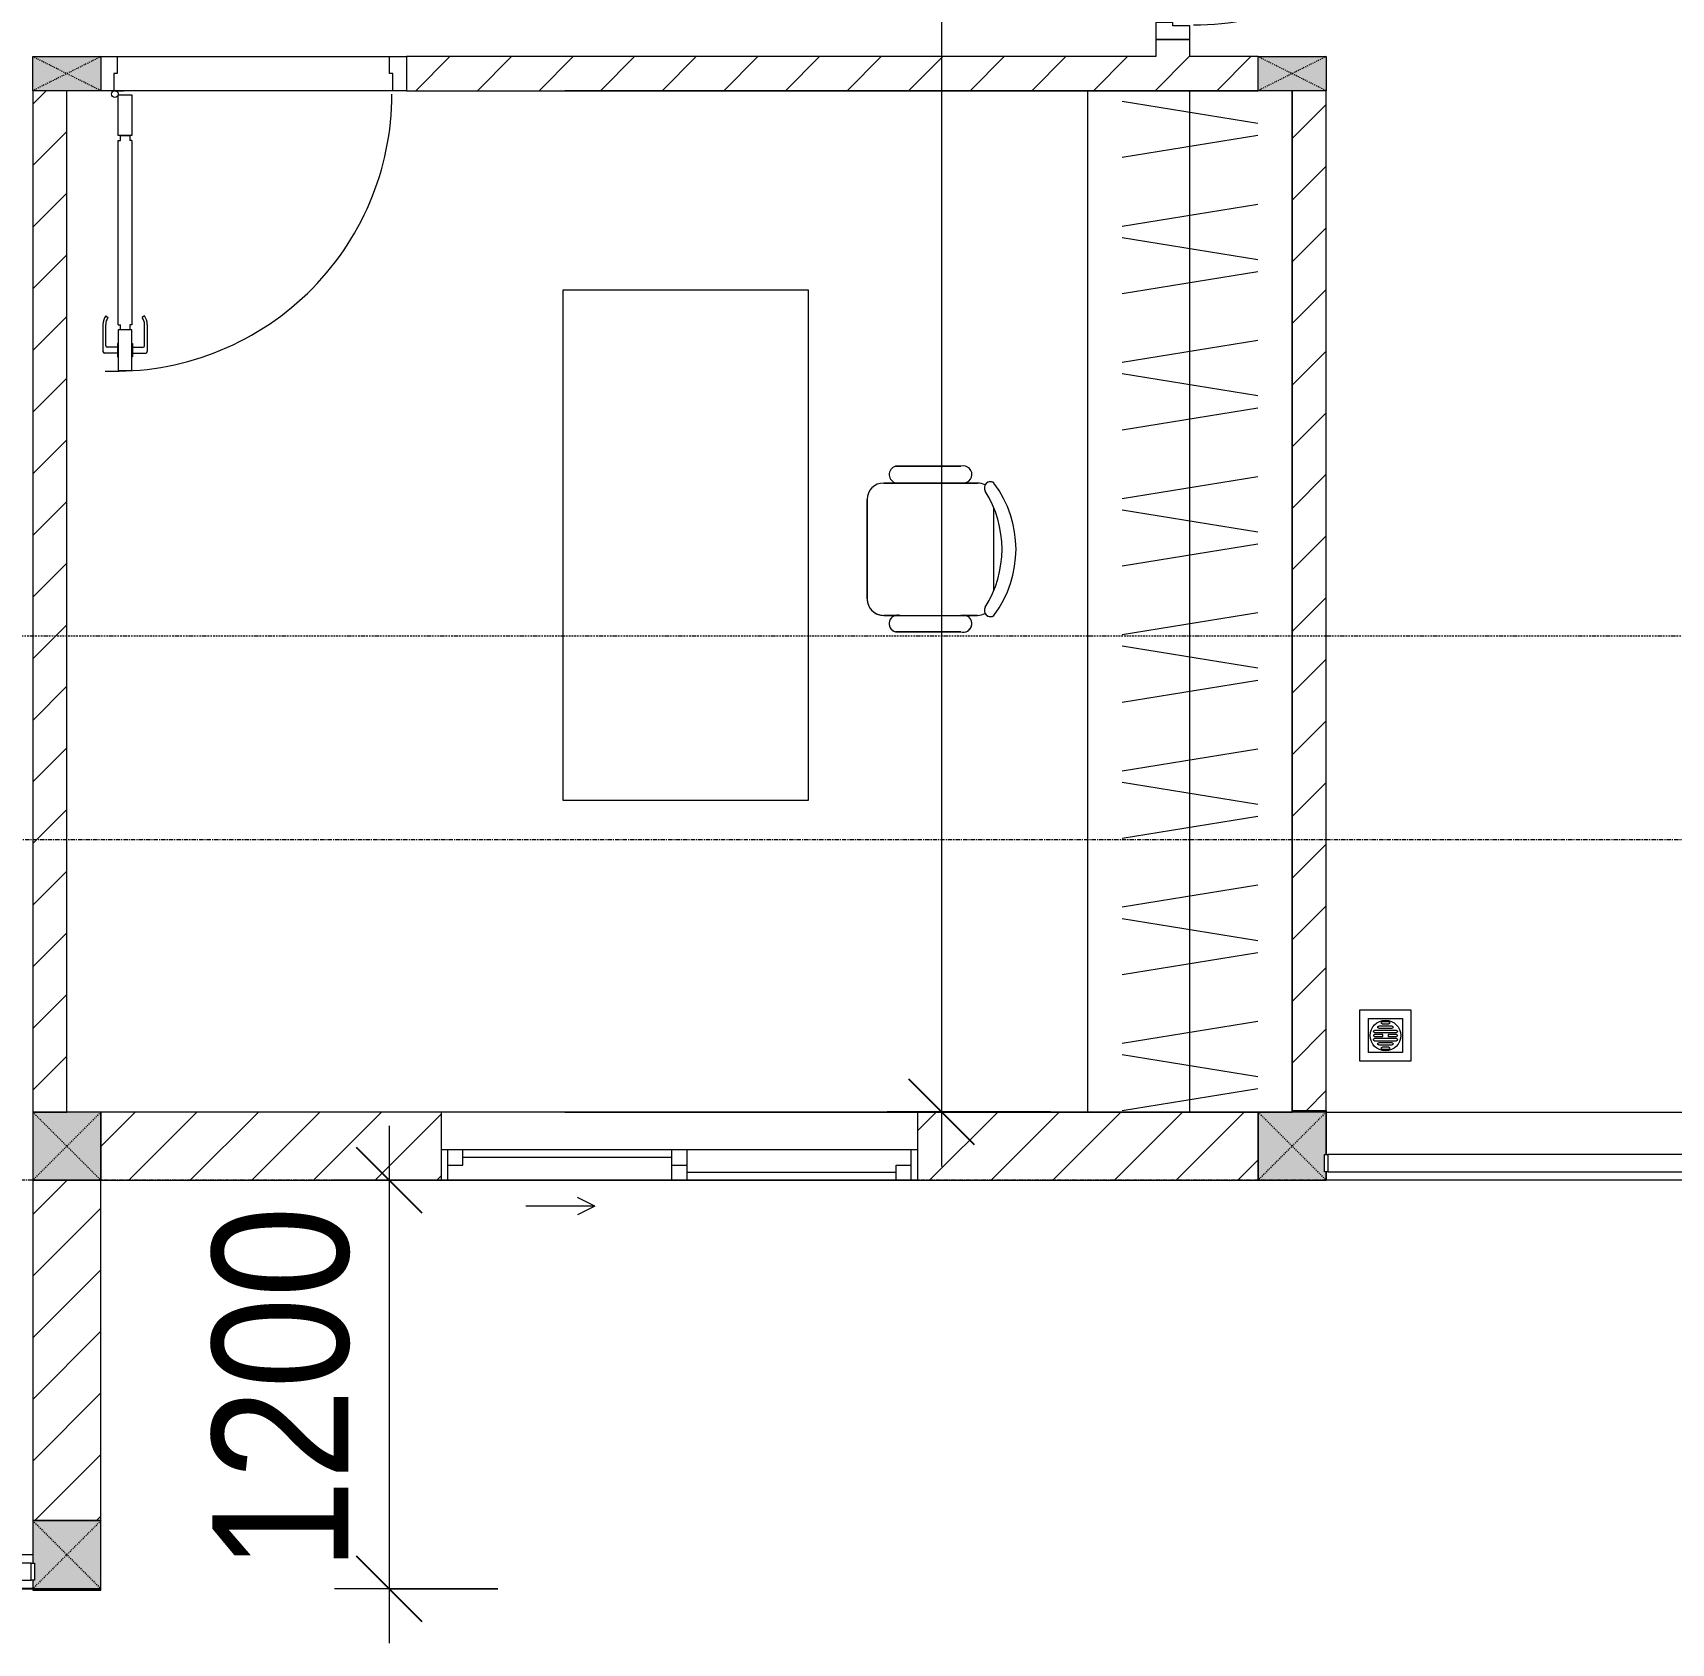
# Model space of a CAD drawing. Header units: millimetres. Extents: x 962 to 241049, y -15958 to 84407.
# Drawn here: x 158032 to 162846, y 23177 to 27907 of the extents above; entities that cross this region are included whole.
import ezdxf

# ---------------------------------------------------------------- set-up
doc = ezdxf.new("R2010")
doc.units = ezdxf.units.MM
for name, pattern in [('Dash', [6, 3, -3]), ('Dash Dot 3_16_', [7.9375, 4.7625, -1.5875, 0, -1.5875]), ('Grid Line', [22.225, 12.7, -3.175, 3.175, -3.175])]:
    doc.linetypes.add(name, pattern=pattern)
for name, color, linetype, lineweight in [('0-1', 7, 'Continuous', 5), ('A-ANNO-DIMS', 211, 'Continuous', 9), ('A-ANNO-DIMS-160', 211, 'Continuous', 9), ('A-DETL-GENF-1', 9, 'Continuous', 9), ('A-DOOR-1', 254, 'Continuous', 9), ('A-DOOR-2', 9, 'Continuous', 9), ('A-FLOR-1', 250, 'Continuous', 9), ('A-FLOR-2', 9, 'Continuous', 9), ('A-FLOR-HRAL', 11, 'Continuous', 9), ('A-FLOR-HRAL-1', 254, 'Continuous', 9), ('A-FLOR-HRAL-2', 9, 'Continuous', 9), ('A-GLAZ', 151, 'Continuous', 9), ('A-WALL', 113, 'Continuous', 9), ('A-WALL-1', 253, 'Continuous', 18), ('A-WALL-2', 9, 'Continuous', 9), ('A-WALL-3', 113, 'Continuous', 18), ('A-WALL-PATT-1', 10, 'Continuous', 9), ('A-WALL-PATT-2', 111, 'Continuous', 9), ('G-ANNO-SYMB-1', 111, 'Dash Dot 3_16_', 18), ('I-FURN', 30, 'Continuous', 9), ('I-FURN-1', 254, 'Continuous', 9), ('M-EQPM', 50, 'Continuous', 9), ('S-COLS', 52, 'Continuous', 9), ('S-COLS-1', 52, 'Continuous', 5), ('S-COLS-4', 254, 'Continuous', 9), ('S-COLS-5', 253, 'Continuous', 18), ('S-COLS-6', 52, 'Continuous', 18), ('S-COLS-7', 52, 'Dash', 9), ('S-COLS-HDLN', 52, 'Dash', 9), ('S-COLS-HDLN-1', 9, 'Dash', 9), ('S-GRID-1', 1, 'Grid Line', 9)]:
    doc.layers.add(name, color=color, linetype=linetype, lineweight=lineweight)
doc.styles.add('UTM Avo', font='UTM Avo.ttf', dxfattribs={"width": 0.9, "height": 400})
doc.dimstyles.new('1_Dim_chi_tiet_2_5', dxfattribs={"dimscale": 304.8, "dimtxt": 399.720379, "dimasz": 0.629921, "dimexe": 0.524934, "dimexo": 0.0625, "dimgap": 0.052493, "dimtad": 1, "dimdec": 0, "dimrnd": 5, "dimzin": 0, "dimdsep": 46, "dimtxsty": 'UTM Avo', "dimblk1": 'OBLIQUE', "dimblk2": 'OBLIQUE', "dimsah": 1, "dimcen": 0.09, "dimdle": 0.524934, "dimazin": 0, "dimtfac": 1, "dimtdec": 4, "dimtix": 1, "dimtmove": 0, "dimatfit": 3, "dimfxl": 1.049869, "dimfxlon": 1, "dimtvp": 1, "dimtolj": 1, "dimtzin": 0, "dimarcsym": 2})
doc.dimstyles.new('1_Dim_chi_tiet_2_5_1', dxfattribs={"dimscale": 304.8, "dimtxt": 399.720379, "dimasz": 0.629921, "dimexe": 0.524934, "dimexo": 0.0625, "dimgap": 0.052493, "dimtad": 1, "dimdec": 0, "dimrnd": 5, "dimzin": 0, "dimdsep": 46, "dimtxsty": 'UTM Avo', "dimblk1": 'OBLIQUE', "dimblk2": 'OBLIQUE', "dimsah": 1, "dimcen": 0.09, "dimdle": 0.524934, "dimazin": 0, "dimtfac": 1, "dimtdec": 4, "dimtix": 1, "dimtmove": 0, "dimatfit": 3, "dimfxl": 1.049869, "dimfxlon": 1, "dimtvp": 1, "dimtolj": 1, "dimtzin": 0, "dimarcsym": 2})
pattern_1 = [(45, (0, 0), (-90.50967, 90.50967), [])]
pattern_2 = [(45, (63179.03, 0), (-90.50967, 90.50967), [])]

# ---------------------------------------------------------------- blocks, each defined once
blk = doc.blocks.new('NCV_TKTC_KET CAU_rvt-1-TKCS_MB TẦNG 1')
at = {"layer": 'A-FLOR-1'}
for p, q in [((98652.5, 24736.9), (98652.5, 24741.9)), ((95052.6, 23336.9), (95052.6, 24536.9)), ((91852.6, 23336.9), (94852.6, 23336.9))]:
    blk.add_line(p, q, dxfattribs=at)
blk = doc.blocks.new('DOOR_CW_01 CANH MO-PANEL KINH - DIW_01-900x2200-CỬA GỖ VÂN LAMINATE-V5-TKCS_MB TẦNG 1')
at = {"layer": 'A-DETL-GENF-1'}
for p, q in [((-397, -182), (-397, -62)), ((-397, -62), (-357, -62)), ((-357, -62), (-357, -182)), ((-357, -182), (-397, -182)), ((-391, -196), (-391, -182)), ((-391, -182), (-363, -182)), ((-363, -182), (-363, -196)), ((-397, -196), (-391, -196)), ((-397, -738), (-397, -196)), ((-357, -196), (-363, -196)), ((-357, -196), (-357, -738)), ((-433.9, -711.2), (-427.3, -715.8)), ((-320.1, -711.2), (-326.7, -715.8)), ((-442, -737), (-442, -816.5)), ((-434, -799.5), (-434, -737)), ((-397, -738), (-391, -738)), ((-357, -752), (-397, -752)), ((-397, -752), (-397, -872)), ((-391, -752), (-391, -738)), ((-363, -752), (-391, -752)), ((-357, -738), (-363, -738)), ((-363, -738), (-363, -752)), ((-357, -872), (-357, -752)), ((-320, -799.5), (-320, -737)), ((-312, -737), (-312, -816.5)), ((-399, -803.5), (-430, -803.5)), ((-399, -792.2), (-399, -831.8)), ((-397, -792.2), (-399, -792.2)), ((-397, -792.2), (-397, -831.8)), ((-357, -792.2), (-357, -831.8)), ((-357, -792.2), (-355, -792.2)), ((-355, -792.2), (-355, -831.8)), ((-355, -803.5), (-324, -803.5)), ((-399, -820.5), (-438, -820.5)), ((-399, -831.8), (-397, -831.8)), ((-355, -831.8), (-357, -831.8)), ((-355, -820.5), (-316, -820.5)), ((-397, -872), (-357, -872))]:
    blk.add_line(p, q, dxfattribs=at)
blk.add_circle((-407, -60), 10, dxfattribs=at)
for centre, radius, start, end in [((-407, -60), 814, 268, 0), ((-397, -737), 45, 145, 180), ((-397, -737), 37, 145, 180), ((-357, -737), 37, 0, 35), ((-357, -737), 45, 360, 35), ((-438, -816.5), 4, 180, 270), ((-430, -799.5), 4, 180, 270), ((-324, -799.5), 4, 270, 0), ((-316, -816.5), 4, 270, 0)]:
    blk.add_arc(centre, radius, start, end, dxfattribs=at)
at = {"layer": 'A-DOOR-2'}
for p, q in [((-448.4, 50), (-400, 50)), ((-400, 50), (-400, 0)), ((400, 0), (400, 50)), ((400, 50), (450, 50)), ((450, 50), (450, -50)), ((-410, 0), (-410, -50)), ((-400, 0), (-410, 0)), ((410, 0), (400, 0)), ((410, -50), (410, 0)), ((-410, -50), (-448.4, -50)), ((-407, -50), (-382, -50)), ((450, -50), (410, -50))]:
    blk.add_line(p, q, dxfattribs=at)
blk = doc.blocks.new('TU DO LV A - TU DO LV A-451134-TKCS_MB TẦNG 1')
at = {"layer": 'I-FURN'}
for p, q in [((0, 0), (3000, 0)), ((4.3, -101), (68.9, -499)), ((169, -101), (104.4, -499)), ((202.5, -101), (267.1, -499)), ((404.3, -101), (468.9, -499)), ((569, -101), (504.4, -499)), ((602.5, -101), (667.1, -499)), ((804.3, -101), (868.9, -499)), ((969, -101), (904.4, -499)), ((1002.5, -101), (1067.1, -499)), ((1204.3, -101), (1268.9, -499)), ((1369, -101), (1304.4, -499)), ((1402.5, -101), (1467.1, -499)), ((1604.3, -101), (1668.9, -499)), ((1769, -101), (1704.4, -499)), ((1802.5, -101), (1867.1, -499)), ((2004.3, -101), (2068.9, -499)), ((2169, -101), (2104.4, -499)), ((2202.5, -101), (2267.1, -499)), ((2404.3, -101), (2468.9, -499)), ((2569, -101), (2504.4, -499)), ((2602.5, -101), (2667.1, -499)), ((2804.3, -101), (2868.9, -499)), ((2969, -101), (2904.4, -499)), ((0, -300), (3000, -300)), ((5, -600), (0, -600))]:
    blk.add_line(p, q, dxfattribs=at)
at = {"layer": 'I-FURN-1'}
for p, q in [((0, 0), (3000, 0)), ((5, -600), (0, -600))]:
    blk.add_line(p, q, dxfattribs=at)
blk = doc.blocks.new('BAN LV A - BAN LV A_dwg_ban hoc2-348006-TKCS_MB TẦNG 1')
at = {"layer": 'I-FURN'}
for p, q in [((145.8, 437.4), (-145.8, 437.4)), ((-194.4, 388.8), (-194.4, 113.4)), ((194.4, 113.4), (194.4, 388.8)), ((-243, 354.4), (-243, 162)), ((194.4, 351.4), (194.4, 150.8)), ((243.7, 162), (243.7, 354.4)), ((-120.5, 64.8), (120.5, 64.8))]:
    blk.add_line(p, q, dxfattribs=at)
at = {"layer": 'I-FURN', "flags": 128}
blk.add_lwpolyline([(-737.8, 610.5), (-737.8, 1330.5), (-154.9, 1330.5), (762.2, 1330.5), (762.2, 610.5)], close=True, dxfattribs=at)
at = {"layer": 'I-FURN'}
for centre, radius, start, end in [((-145.8, 388.8), 48.6, 90, 180), ((145.8, 388.8), 48.6, 360, 90), ((-218.7, 347.3), 25.3, 343.7398, 163.7398), ((219.4, 347.3), 25.3, 16.2602, 170.7054), ((-218.7, 154.9), 25.3, 163.7398, 16.2602), ((219.4, 154.9), 25.3, 189.2946, 16.2602), ((-145.8, 113.4), 48.6, 180, 207.5844), ((145.8, 113.4), 48.6, 332.4156, 0), ((-180.2, 75.4), 17.8, 57.9726, 216.6901), ((0, 324), 324, 233.1301, 306.8699), ((0, 359.3), 318.2, 237.5758, 302.4242), ((180.2, 75.4), 17.8, 323.3099, 122.0274)]:
    blk.add_arc(centre, radius, start, end, dxfattribs=at)
blk = doc.blocks.new('BAN LV A - BAN LV A_dwg-348005-TKCS_MB TẦNG 1')
at = {"extrusion": (0, 0, -1), "zscale": -1, "rotation": 180}
blk.add_blockref('BAN LV A - BAN LV A_dwg_ban hoc2-348006-TKCS_MB TẦNG 1', (-729, 1383.7), dxfattribs=at)
blk = doc.blocks.new('BAN LV A - BAN LV A-401069-TKCS_MB TẦNG 1')
at = {"layer": 'I-FURN-1'}
for p, q in [((-8.8, -53.2), (1491.2, -53.2)), ((-8.8, -773.2), (-8.8, -53.2)), ((1491.2, -53.2), (1491.2, -773.2)), ((1491.2, -773.2), (-8.8, -773.2)), ((583.2, -946.3), (874.8, -946.3)), ((534.6, -1029.3), (534.6, -994.9)), ((923.4, -994.9), (923.4, -1032.3)), ((486, -1221.7), (486, -1029.3)), ((972.7, -1029.3), (972.7, -1221.7)), ((534.6, -1270.3), (534.6, -1235.9)), ((923.4, -1232.9), (923.4, -1270.3))]:
    blk.add_line(p, q, dxfattribs=at)
for centre, radius, start, end in [((583.2, -994.9), 48.6, 90, 180), ((874.8, -994.9), 48.6, 0, 90), ((510.3, -1036.4), 25.3, 16.2602, 163.7398), ((948.4, -1036.4), 25.3, 16.2602, 170.7054), ((510.3, -1228.8), 25.3, 163.7398, 343.7398), ((948.4, -1228.8), 25.3, 189.2946, 16.2602), ((548.9, -1308.3), 17.8, 119.404, 216.6901), ((583.2, -1270.3), 48.6, 180, 207.5844), ((874.8, -1270.3), 48.6, 332.4156, 0), ((909.2, -1308.3), 17.8, 323.3099, 60.596), ((729, -1059.7), 324, 233.1301, 306.8699)]:
    blk.add_arc(centre, radius, start, end, dxfattribs=at)
at = {"extrusion": (0, 0, -1), "zscale": -1, "rotation": 180}
blk.add_blockref('BAN LV A - BAN LV A_dwg-348005-TKCS_MB TẦNG 1', (0, 0), dxfattribs=at)
blk = doc.blocks.new('Railing - 50 x 10mm-457210-TKCS_MB TẦNG 1')
at = {"layer": 'A-FLOR-HRAL-2'}
for p, q in [((25, 5), (-25, 5)), ((-25, 5), (-25, -5)), ((25, -5), (25, 5)), ((-25, -5), (25, -5))]:
    blk.add_line(p, q, dxfattribs=at)
blk = doc.blocks.new('Railing - Railing-641386-TKCS_MB TẦNG 1')
at = {"layer": 'A-FLOR-HRAL-2'}
for p, q in [((76844.1, 15351.2), (75749.1, 15351.2)), ((75749.1, 15301.2), (76844.1, 15301.2))]:
    blk.add_line(p, q, dxfattribs=at)
at = {"extrusion": (0, 0, -1), "zscale": -1, "rotation": 90.00000000000072}
for p in [(-75744.1, 15326.2), (-76869.1, 15326.2)]:
    blk.add_blockref('Railing - 50 x 10mm-457210-TKCS_MB TẦNG 1', p, dxfattribs=at)
blk = doc.blocks.new('G1_SOF - BO TRU - 100x200-746114-TKCS_MB TẦNG 1')
at = {"layer": 'S-COLS'}
blk.add_hatch(color=256, dxfattribs=at).paths.add_polyline_path([(-50, -100), (50, -100), (50, 100), (-50, 100)])
at = {"layer": 'S-COLS-5'}
for p, q in [((-50, 100), (50, 100)), ((-50, -100), (-50, 100)), ((50, 100), (50, -100)), ((50, -100), (-50, -100))]:
    blk.add_line(p, q, dxfattribs=at)
at = {"layer": 'S-COLS-HDLN-1'}
for p, q in [((50, -100), (-50, 100)), ((-50, -100), (50, 100))]:
    blk.add_line(p, q, dxfattribs=at)
blk = doc.blocks.new('DOOR_CW_01 CANH MO-PANEL KINH - DIG_01-900x2200-CỬA NHÔM KÍNH-400868-TKCS_MB TẦNG 1')
at = {"layer": 'A-DETL-GENF-1'}
for p, q in [((-397, 872), (-357, 872)), ((-397, 752), (-397, 872)), ((-357, 872), (-357, 752)), ((-399, 820.5), (-438, 820.5)), ((-399, 831.8), (-397, 831.8)), ((-399, 792.2), (-399, 831.8)), ((-397, 792.2), (-397, 831.8)), ((-357, 792.2), (-357, 831.8)), ((-355, 831.8), (-357, 831.8)), ((-355, 792.2), (-355, 831.8)), ((-355, 820.5), (-316, 820.5)), ((-442, 737), (-442, 816.5)), ((-434, 799.5), (-434, 737)), ((-399, 803.5), (-430, 803.5)), ((-397, 792.2), (-399, 792.2)), ((-357, 792.2), (-355, 792.2)), ((-355, 803.5), (-324, 803.5)), ((-320, 799.5), (-320, 737)), ((-312, 737), (-312, 816.5)), ((-357, 752), (-397, 752)), ((-397, 738), (-391, 738)), ((-397, 738), (-397, 196)), ((-363, 752), (-391, 752)), ((-391, 752), (-391, 738)), ((-363, 738), (-363, 752)), ((-357, 738), (-363, 738)), ((-357, 196), (-357, 738)), ((-433.9, 711.2), (-427.3, 715.8)), ((-320.1, 711.2), (-326.7, 715.8)), ((-397, 196), (-391, 196)), ((-391, 196), (-391, 182)), ((-357, 196), (-363, 196)), ((-363, 182), (-363, 196)), ((-357, 182), (-397, 182)), ((-397, 182), (-397, 62)), ((-391, 182), (-363, 182)), ((-357, 62), (-357, 182)), ((-397, 62), (-357, 62))]:
    blk.add_line(p, q, dxfattribs=at)
blk.add_circle((-407, 60), 10, dxfattribs=at)
for centre, radius, start, end in [((-407, 60), 814, 360, 92), ((-438, 816.5), 4, 90, 180), ((-316, 816.5), 4, 0, 90), ((-430, 799.5), 4, 90, 180), ((-324, 799.5), 4, 360, 90), ((-397, 737), 45, 180, 215), ((-397, 737), 37, 180, 215), ((-357, 737), 37, 325, 0), ((-357, 737), 45, 325, 0)]:
    blk.add_arc(centre, radius, start, end, dxfattribs=at)
at = {"layer": 'A-DOOR-2'}
for p, q in [((-410, 50), (-450, 50)), ((-450, 50), (-450, -50)), ((-410, 0), (-410, 50)), ((-407, 50), (-382, 50)), ((450, 50), (410, 50)), ((410, 50), (410, 0)), ((450, -50), (450, 50)), ((-400, 0), (-410, 0)), ((-400, -50), (-400, 0)), ((410, 0), (400, 0)), ((400, 0), (400, -50)), ((-450, -50), (-400, -50)), ((400, -50), (450, -50))]:
    blk.add_line(p, q, dxfattribs=at)
blk = doc.blocks.new('NCV_TKTC_TANG 1_rvt-1-TKCS_MB TẦNG 1')
at = {"layer": 'A-WALL-PATT-1'}
h = blk.add_hatch(dxfattribs=at)
h.set_pattern_fill('FP_1', color=256, style=0, pattern_type=2)
h.set_pattern_definition(pattern_1)
h.paths.add_polyline_path([(98252.6, 27836.9), (98252.6, 27886.9), (98152.6, 27886.9), (98152.6, 27836.9)])
h.paths.add_polyline_path([(98252.6, 28786.9), (98252.6, 28836.9), (98152.6, 28836.9), (98152.6, 28786.9)])
h = blk.add_hatch(dxfattribs=at)
h.set_pattern_fill('FP_1', color=256, style=0, pattern_type=2)
h.set_pattern_definition(pattern_1)
h.paths.add_polyline_path([(95950.9, 27736.9), (98452.6, 27736.9), (98452.6, 27836.9), (95950.9, 27836.9)])
h = blk.add_hatch(dxfattribs=at)
h.set_pattern_fill('FP_1', color=256, style=0, pattern_type=2)
h.set_pattern_definition(pattern_1)
h.paths.add_polyline_path([(94952.6, 24736.9), (94952.6, 27736.9), (94852.6, 27736.9), (94852.6, 24736.9)])
h = blk.add_hatch(dxfattribs=at)
h.set_pattern_fill('FP_1', color=256, style=0, pattern_type=2)
h.set_pattern_definition(pattern_1)
h.paths.add_polyline_path([(98552.6, 24741.9), (98652.6, 24741.9), (98652.6, 27736.9), (98552.6, 27736.9), (98552.6, 25733.3)])
at = {"layer": 'A-FLOR-2'}
for p, q in [((95100.9, 27836.9), (95900.9, 27836.9)), ((95910.9, 27736.9), (95090.9, 27736.9)), ((97952.6, 27736.9), (96416.1, 27736.9)), ((98452.6, 27736.9), (97952.6, 27736.9)), ((98552.6, 27736.9), (98452.6, 27736.9)), ((98552.6, 24741.9), (98552.6, 27736.9)), ((96416.1, 24736.9), (97452.6, 24736.9)), ((97452.6, 24736.9), (97952.6, 24736.9)), ((97952.6, 24736.9), (98552.6, 24736.9)), ((98552.6, 24736.9), (98552.6, 24741.9)), ((98652.6, 24741.9), (98652.6, 24736.9))]:
    blk.add_line(p, q, dxfattribs=at)
at = {"layer": 'A-WALL-1'}
for p, q in [((98252.6, 27886.9), (98152.6, 27886.9)), ((98152.6, 27886.9), (98152.6, 27836.9)), ((98252.6, 27836.9), (98252.6, 27886.9)), ((98152.6, 27836.9), (95950.9, 27836.9)), ((95950.9, 27836.9), (95950.9, 27736.9)), ((98452.6, 27836.9), (98252.6, 27836.9)), ((94852.6, 27736.9), (94852.6, 24736.9)), ((94952.6, 24736.9), (94952.6, 27736.9)), ((95950.9, 27736.9), (98452.6, 27736.9)), ((98552.6, 27736.9), (98552.6, 24741.9)), ((98652.6, 24741.9), (98652.6, 27736.9)), ((94852.6, 24736.9), (94952.6, 24736.9)), ((98552.6, 24741.9), (98652.6, 24741.9))]:
    blk.add_line(p, q, dxfattribs=at)
at = {"layer": 'A-WALL-2'}
for p, q in [((95100.9, 27836.9), (95900.9, 27836.9)), ((95910.9, 27736.9), (95090.9, 27736.9)), ((98652.9, 24736.9), (99752.6, 24736.9)), ((98652.9, 24736.9), (98652.9, 24611.9)), ((98652.9, 24561.9), (98652.9, 24536.9)), ((99752.6, 24536.9), (98652.9, 24536.9))]:
    blk.add_line(p, q, dxfattribs=at)
at = {"layer": 'A-DOOR-1', "rotation": 270.0000000000003}
blk.add_blockref('DOOR_CW_01 CANH MO-PANEL KINH - DIG_01-900x2200-CỬA NHÔM KÍNH-400868-TKCS_MB TẦNG 1', (98202.6, 28336.9), dxfattribs=at)
at = {"layer": 'A-DOOR-1'}
blk.add_blockref('DOOR_CW_01 CANH MO-PANEL KINH - DIW_01-900x2200-CỬA GỖ VÂN LAMINATE-V5-TKCS_MB TẦNG 1', (95500.9, 27786.9), dxfattribs=at)
at = {"layer": 'A-FLOR-HRAL-1'}
blk.add_blockref('Railing - Railing-641386-TKCS_MB TẦNG 1', (22908.5, 9260.7), dxfattribs=at)
at = {"layer": 'I-FURN-1'}
for name, p, rotation in [('TU DO LV A - TU DO LV A-451134-TKCS_MB TẦNG 1', (97952.6, 24736.9), 89.9999999999999), ('BAN LV A - BAN LV A-401069-TKCS_MB TẦNG 1', (96357.8, 25661.2), 90.0000000000001)]:
    blk.add_blockref(name, p, dxfattribs=dict(at, rotation=rotation))
at = {"layer": 'S-COLS-4', "rotation": 90.00000000000037}
for p in [(94952.6, 27786.9), (98552.6, 27786.9)]:
    blk.add_blockref('G1_SOF - BO TRU - 100x200-746114-TKCS_MB TẦNG 1', p, dxfattribs=at)
blk = doc.blocks.new('1_FAMILY RVT - W01-WxH 1400x1400xmm-389822-TKCS_MB TẦNG 1')
at = {"layer": 'A-GLAZ'}
for p, q in [((248.4, 172.39), (299.2, 197.79)), ((248.4, 172.39), (299.2, 146.99)), ((248.4, 172.39), (451.6, 172.39)), ((-700, 96.19), (-700, -103.81)), ((700, 96.19), (-700, 96.19)), ((-700, 96.19), (-636.5, 96.19)), ((-680.95, 96.19), (-680.95, 7.29)), ((-636.5, 51.74), (-680.95, 51.74)), ((-636.5, 96.19), (-22.225, 96.19)), ((-636.5, 96.19), (-636.5, 51.74)), ((-636.5, 73.965), (-22.225, 73.965)), ((-22.225, 7.29), (-22.225, 96.19)), ((-22.225, 96.19), (22.225, 96.19)), ((22.225, 51.74), (-22.225, 51.74)), ((22.225, 96.19), (680.95, 96.19)), ((22.225, 96.19), (22.225, 7.29)), ((636.5, 51.74), (636.5, 7.29)), ((680.95, 51.74), (636.5, 51.74)), ((680.95, 96.19), (700, 96.19)), ((680.95, 96.19), (680.95, 7.29)), ((700, -103.81), (700, 96.19)), ((-700, 7.29), (-680.95, 7.29)), ((-680.95, 7.29), (-22.225, 7.29)), ((-22.225, 7.29), (22.225, 7.29)), ((22.225, 29.515), (636.5, 29.515)), ((22.225, 7.29), (636.5, 7.29)), ((636.5, 7.29), (700, 7.29)), ((-700, -103.81), (700, -103.81))]:
    blk.add_line(p, q, dxfattribs=at)
blk = doc.blocks.new('Railing - 50 x 10mm-1251311-TKCS_MB TẦNG 1')
at = {"layer": 'A-FLOR-HRAL'}
for p, q in [((25, 5), (-25, 5)), ((-25, 5), (-25, -5)), ((25, -5), (25, 5)), ((-25, -5), (25, -5))]:
    blk.add_line(p, q, dxfattribs=at)
blk = doc.blocks.new('Railing - Railing-1602786-TKCS_MB TẦNG 1')
at = {"layer": 'A-FLOR-HRAL'}
for p, q in [((94847.5, 23412.4), (91857.5, 23412.4)), ((91857.5, 23362.4), (94847.5, 23362.4))]:
    blk.add_line(p, q, dxfattribs=at)
at = {"extrusion": (0, 0, -1), "zscale": -1, "rotation": 90}
for p in [(-91852.5, 23387.4), (-94852.5, 23387.4)]:
    blk.add_blockref('Railing - 50 x 10mm-1251311-TKCS_MB TẦNG 1', p, dxfattribs=at)
blk = doc.blocks.new('TKTC_XREF_251221_MB TANG 1 - TKTC_XREF_260130_MB TANG 1_dwg_THU NUOC - THU NUOC-444531-TKCS_MB TẦNG 1-4202124-TKCS_MB TẦNG 1')
at = {"layer": 'M-EQPM'}
for p, q in [((-23.3, 10.8), (40.9, 10.8)), ((40.9, 4.8), (-23.3, 4.8)), ((-11, 23.3), (28.5, 23.3)), ((28.5, 17.3), (-11, 17.3)), ((-1.1, 35.6), (18.5, 35.6)), ((18.5, 29.6), (-1.1, 29.6)), ((-23.3, -13.6), (40.9, -13.6)), ((40.9, -19.6), (-23.3, -19.6)), ((-11, -26.1), (28.5, -26.1)), ((28.5, -32.1), (-11, -32.1)), ((-1.1, -38.5), (18.5, -38.5)), ((18.5, -44.5), (-1.1, -44.5))]:
    blk.add_line(p, q, dxfattribs=at)
at = {"layer": 'M-EQPM', "flags": 128}
for points in [[(83.7, -79.4), (83.7, 70.6), (-66.3, 70.6), (-66.3, -79.4)], [(58.7, -54.4), (58.7, 45.6), (-41.3, 45.6), (-41.3, -54.4)]]:
    blk.add_lwpolyline(points, close=True, dxfattribs=at)
for points in [[(-23.3, -1.2), (0.7, -1.2), (0.7, -7.2), (-23.3, -7.2)], [(40.9, -7.2), (16.7, -7.2), (16.7, -1.2), (40.9, -1.2)]]:
    blk.add_lwpolyline(points, dxfattribs=at)
at = {"layer": 'M-EQPM'}
for centre, radius, start, end in [((8.7, -4.4), 45, 360, 180), ((8.7, -4.4), 45, 360, 180), ((-23.3, 7.8), 3, 90, 270), ((-11, 20.3), 3, 90, 270), ((-1.1, 32.6), 3, 90, 270), ((18.5, 32.6), 3, 270, 90), ((28.5, 20.3), 3, 270, 90), ((40.9, 7.8), 3, 270, 90), ((8.7, -4.4), 45, 180, 360), ((8.7, -4.4), 45, 180, 360), ((-23.3, -4.2), 3, 90, 270), ((-23.3, -16.6), 3, 90, 270), ((-11, -29.1), 3, 90, 270), ((-1.1, -41.5), 3, 90, 270), ((18.5, -41.5), 3, 270, 90), ((28.5, -29.1), 3, 270, 90), ((40.9, -4.2), 3, 270, 90), ((40.9, -16.6), 3, 270, 90)]:
    blk.add_arc(centre, radius, start, end, dxfattribs=at)
blk = doc.blocks.new('TKTC_XREF_251221_MB TANG 1 - TKTC_XREF_260130_MB TANG 1_dwg-4202109-TKCS_MB TẦNG 1')
at = {"extrusion": (0, 0, -1), "zscale": -1}
blk.add_blockref('TKTC_XREF_251221_MB TANG 1 - TKTC_XREF_260130_MB TANG 1_dwg_THU NUOC - THU NUOC-444531-TKCS_MB TẦNG 1-4202124-TKCS_MB TẦNG 1', (104316, -376380.4), dxfattribs=at)
blk = doc.blocks.new('TKTC_XREF_251221_MB TANG 1 - TKTC_XREF_251221_MB TANG 1-2038492-TKCS_MB TẦNG 1')
blk.add_blockref('TKTC_XREF_251221_MB TANG 1 - TKTC_XREF_260130_MB TANG 1_dwg-4202109-TKCS_MB TẦNG 1', (169499.1, 384109.7))
blk = doc.blocks.new('G1_SOF - BO TRU - 200x200-3050151-TKCS_MB TẦNG 1')
at = {"layer": 'S-COLS-HDLN'}
for p, q in [((-100, 100), (100, -100)), ((100, 100), (-100, -100))]:
    blk.add_line(p, q, dxfattribs=at)
blk = doc.blocks.new('DIMBLOCK197-TKCS_MB TẦNG 1')
at = {"layer": 'A-ANNO-DIMS-160'}
for p, q in [((160701.5, 33497.4), (160701.5, 24577.4)), ((161021.5, 33337.4), (160541.5, 33337.4)), ((160701.5, 33337.4), (161021.5, 33337.4)), ((161021.5, 24737.4), (160541.5, 24737.4)), ((160701.5, 24737.4), (161021.5, 24737.4))]:
    blk.add_line(p, q, dxfattribs=at)
at = {"layer": 'A-ANNO-DIMS-160', "lineweight": 25}
for p, q in [((160701.5, 33337.4), (160605.5, 33433.4)), ((160701.5, 33337.4), (160797.5, 33241.4)), ((160701.5, 24737.4), (160605.5, 24833.4)), ((160701.5, 24737.4), (160797.5, 24641.4))]:
    blk.add_line(p, q, dxfattribs=at)
at = {"layer": 'A-ANNO-DIMS-160', "color": 0, "insert": (160181.9, 28489.6), "char_height": 400, "width": 1314.636, "attachment_point": 1, "rotation": 90, "line_spacing_factor": 1.110334, "style": 'UTM Avo'}
blk.add_mtext('8600', dxfattribs=at)
blk = doc.blocks.new('_Oblique')
at = {"color": 0, "linetype": 'ByBlock', "lineweight": -2}
blk.add_line((-0.5, -0.5), (0.5, 0.5), dxfattribs=at)
blk = doc.blocks.new('DIMBLOCK346-TKCS_MB TẦNG 1')
at = {"layer": 'A-ANNO-DIMS-160'}
for p, q in [((159078.3, 24696.9), (159078.3, 23176.9)), ((159398.3, 24536.9), (158918.3, 24536.9)), ((159078.3, 24536.9), (159398.3, 24536.9)), ((159398.3, 23336.9), (158918.3, 23336.9)), ((159078.3, 23336.9), (159398.3, 23336.9))]:
    blk.add_line(p, q, dxfattribs=at)
at = {"layer": 'A-ANNO-DIMS-160', "lineweight": 25}
for p, q in [((159078.3, 24536.9), (158982.3, 24632.9)), ((159078.3, 24536.9), (159174.3, 24440.9)), ((159078.3, 23336.9), (158982.3, 23432.9)), ((159078.3, 23336.9), (159174.3, 23240.9))]:
    blk.add_line(p, q, dxfattribs=at)
at = {"layer": 'A-ANNO-DIMS-160', "color": 0, "insert": (158558.7, 23389.2), "char_height": 400, "width": 1314.636, "attachment_point": 1, "rotation": 90, "line_spacing_factor": 1.110334, "style": 'UTM Avo'}
blk.add_mtext('1200', dxfattribs=at)

msp = doc.modelspace()

# ---------------------------------------------------------------- hatches: boundary and pattern name
at = {"layer": 'A-WALL-PATT-2'}
h = msp.add_hatch(dxfattribs=at)
h.set_pattern_fill('FP_1', color=256, style=0, pattern_type=2)
h.set_pattern_definition(pattern_2)
h.paths.add_polyline_path([(159231.6, 24536.9), (159231.6, 24736.9), (158231.6, 24736.9), (158231.6, 24536.9)])
h.paths.add_polyline_path([(161631.6, 24536.9), (161631.6, 24736.9), (160631.6, 24736.9), (160631.6, 24536.9)])
h = msp.add_hatch(dxfattribs=at)
h.set_pattern_fill('FP_1', color=256, style=0, pattern_type=2)
h.set_pattern_definition(pattern_2)
h.paths.add_polyline_path([(158031.6, 23332.4), (158231.6, 23332.4), (158231.6, 23336.9), (158031.6, 23336.9)])
h.paths.add_polyline_path([(158031.6, 23536.9), (158231.6, 23536.9), (158231.6, 24536.9), (158031.6, 24536.9), (158031.6, 23616.9)])
at = {"layer": 'S-COLS-1'}
for points in [[(158231.6, 24536.9), (158231.6, 24736.9), (158031.6, 24736.9), (158031.6, 24536.9)], [(161826.6, 24536.9), (161831.6, 24536.9), (161831.6, 24561.9), (161826.6, 24561.9), (161826.6, 24611.9), (161831.6, 24611.9), (161831.6, 24736.9), (161631.6, 24736.9), (161631.6, 24536.9)], [(158036.5, 23336.9), (158231.6, 23336.9), (158231.6, 23536.9), (158031.6, 23536.9), (158031.6, 23412.4), (158036.5, 23412.4), (158036.5, 23362.4), (158031.6, 23362.4), (158031.6, 23336.9)]]:
    msp.add_hatch(color=256, dxfattribs=at).paths.add_polyline_path(points)

# ---------------------------------------------------------------- linework, layer by layer
at = {"layer": 'A-WALL'}
for p, q in [((158231.6, 24736.9), (158231.6, 24536.9)), ((161631.6, 24536.9), (161631.6, 24736.9)), ((158231.6, 24536.9), (158031.6, 24536.9)), ((158031.6, 23536.9), (158231.6, 23536.9)), ((155031.6, 23437.4), (158031.6, 23437.4)), ((158031.6, 23337.4), (155031.6, 23337.4)), ((158231.6, 23336.9), (158031.6, 23336.9))]:
    msp.add_line(p, q, dxfattribs=at)
at = {"layer": 'A-WALL-3'}
for p, q in [((159231.6, 24736.9), (158231.6, 24736.9)), ((161631.6, 24736.9), (160631.6, 24736.9)), ((158031.6, 24536.9), (158031.6, 23536.9)), ((158231.6, 24536.9), (159231.6, 24536.9)), ((158231.6, 23536.9), (158231.6, 24536.9)), ((160631.6, 24536.9), (161631.6, 24536.9)), ((158031.6, 23336.9), (158031.6, 23332.4)), ((158031.6, 23332.4), (158231.6, 23332.4)), ((158231.6, 23332.4), (158231.6, 23336.9))]:
    msp.add_line(p, q, dxfattribs=at)
at = {"layer": 'G-ANNO-SYMB-1'}
msp.add_line((90628.5, 26135.3), (198105.9, 26135.3), dxfattribs=at)
at = {"layer": 'S-COLS'}
for p, q in [((158031.6, 24736.9), (158031.6, 24536.9)), ((158231.6, 24536.9), (158231.6, 24736.9)), ((161631.6, 24736.9), (161631.6, 24536.9)), ((158031.6, 24536.9), (158231.6, 24536.9)), ((158231.6, 23536.9), (158031.6, 23536.9)), ((158031.6, 23336.9), (158231.6, 23336.9))]:
    msp.add_line(p, q, dxfattribs=at)
at = {"layer": 'S-COLS-6'}
for p, q in [((158231.6, 24736.9), (158031.6, 24736.9)), ((161831.6, 24736.9), (161631.6, 24736.9)), ((161831.6, 24611.9), (161831.6, 24736.9)), ((161831.6, 24536.9), (161831.6, 24561.9)), ((161631.6, 24536.9), (161831.6, 24536.9)), ((158031.6, 23536.9), (158031.6, 23412.4)), ((158231.6, 23336.9), (158231.6, 23536.9)), ((158031.6, 23362.4), (158031.6, 23336.9))]:
    msp.add_line(p, q, dxfattribs=at)
at = {"layer": 'S-GRID-1'}
for p, q in [((190336.8, 25536.9), (98297.8, 25536.9)), ((192368.8, 24536.9), (96265.8, 24536.9))]:
    msp.add_line(p, q, dxfattribs=at)

# ---------------------------------------------------------------- block references
at = {"layer": '0-1'}
for name in ['NCV_TKTC_KET CAU_rvt-1-TKCS_MB TẦNG 1', 'NCV_TKTC_TANG 1_rvt-1-TKCS_MB TẦNG 1']:
    msp.add_blockref(name, (63179, 0), dxfattribs=at)
at = {"layer": 'A-FLOR-HRAL'}
msp.add_blockref('Railing - Railing-1602786-TKCS_MB TẦNG 1', (63179, 0), dxfattribs=at)
at = {"layer": 'A-GLAZ', "rotation": 180}
msp.add_blockref('1_FAMILY RVT - W01-WxH 1400x1400xmm-389822-TKCS_MB TẦNG 1', (159931.6, 24633.1), dxfattribs=at)
at = {"layer": 'M-EQPM'}
msp.add_blockref('TKTC_XREF_251221_MB TANG 1 - TKTC_XREF_251221_MB TANG 1-2038492-TKCS_MB TẦNG 1', (96831.6, 17236.9), dxfattribs=at)
at = {"layer": 'S-COLS-7'}
for p in [(158131.6, 24636.9), (161731.6, 24636.9), (158131.6, 23436.9)]:
    msp.add_blockref('G1_SOF - BO TRU - 200x200-3050151-TKCS_MB TẦNG 1', p, dxfattribs=at)

# ---------------------------------------------------------------- dimensions: what is measured, and where the dimension line sits
at = {"layer": 'A-ANNO-DIMS'}
for base, p1, p2, dimstyle, override, picture, middle in [((160701.5, 24737.4), (161021.5, 33337.4), (161021.5, 24737.4), '1_Dim_chi_tiet_2_5', {"dimpost": '<>', "dimfxl": 8600}, 'DIMBLOCK197-TKCS_MB TẦNG 1', (160478.5, 29037.4)), ((159078.3, 23336.9), (159398.3, 24536.9), (159398.3, 23336.9), '1_Dim_chi_tiet_2_5_1', {"dimpost": '<>', "dimfxl": 1200}, 'DIMBLOCK346-TKCS_MB TẦNG 1', (158855.3, 23936.9))]:
    dim = msp.add_linear_dim(base=base, p1=p1, p2=p2, angle=90, dimstyle=dimstyle, override=override, dxfattribs=at)
    dim.commit()
    dim.dimension.update_dxf_attribs({"geometry": picture, "text_midpoint": middle})

doc.saveas('drawing.dxf')
